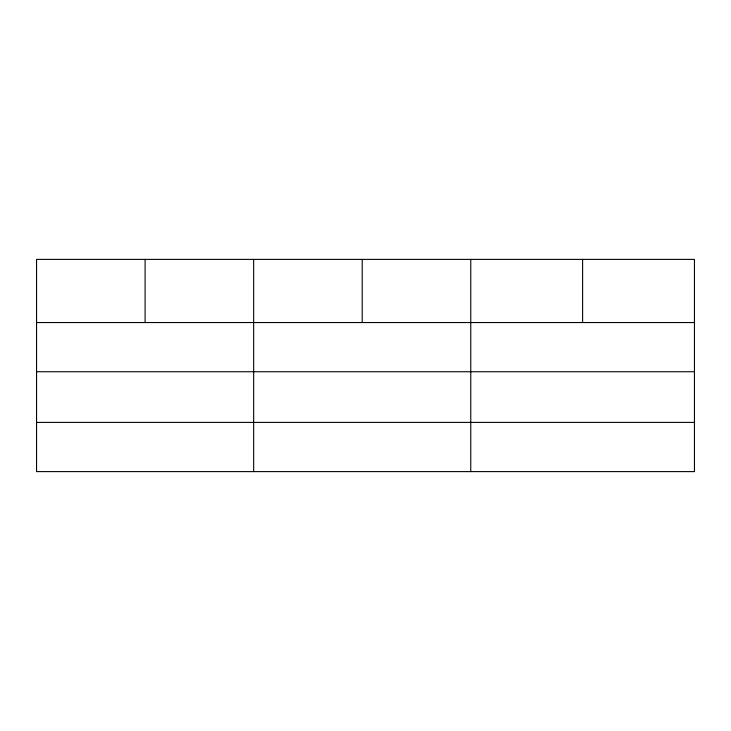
<?xml version="1.0" encoding="UTF-8"?>
<svg xmlns="http://www.w3.org/2000/svg" width="731" height="731" viewBox="0 0 731 731"><rect width="100%" height="100%" fill="white"/><g stroke="black" fill="none" stroke-linecap="round" stroke-linejoin="round"><path stroke-width="1.1" d="M694.45 371.732L694.45 259.395L36.55 259.395L36.55 471.605L694.45 471.605L694.45 371.732L36.55 371.732M36.55 322.545L694.45 322.545M36.55 422.408L694.45 422.408M582.607 259.395L582.607 322.545M470.764 259.395L470.764 471.605M362.21 259.395L362.21 322.545M253.657 259.395L253.657 471.605M145.103 259.395L145.103 322.545"/></g></svg>
